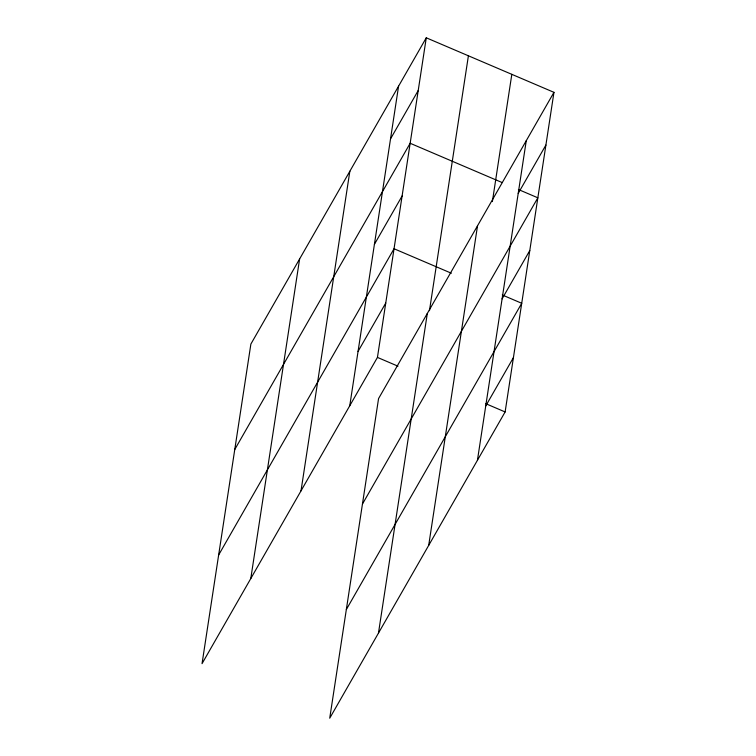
<?xml version="1.0" encoding="UTF-8"?>
<svg xmlns="http://www.w3.org/2000/svg" width="756" height="756" viewBox="0 0 756 756"><rect width="100%" height="100%" fill="white"/><g stroke="black" fill="none" stroke-linecap="round" stroke-linejoin="round"><path stroke-width="1.13" d="M250.784 578.557L299.622 258.949M301.011 490.871L349.839 171.253M349.754 405.755L398.582 86.146M426.271 37.8L250.879 344.056L202.041 663.664L377.442 357.408L426.271 37.8L553.959 92.336L505.121 411.944L329.729 718.2L378.558 398.592L553.959 92.336M378.472 633.093L427.31 313.475M429.465 310.669L468.408 55.793M428.69 545.397L477.527 225.789M492.373 201.587L511.821 74.334M477.433 460.291L526.27 140.682M390.521 138.877L418.21 90.531M234.757 449.527L410.158 143.271L502.192 182.574M374.409 244.349L402.097 196.002M218.645 554.998L394.037 248.743L451.37 273.228M358.051 351.427L385.74 303.08M518.21 193.413L545.898 145.067M362.445 504.063L537.847 197.807L518.399 189.501M502.097 298.885L529.786 250.538M346.333 609.534L521.725 303.279L502.277 294.972M485.739 405.953L513.428 357.607M377.442 357.408L397.968 366.178M485.673 403.638L505.121 411.944"/></g></svg>
